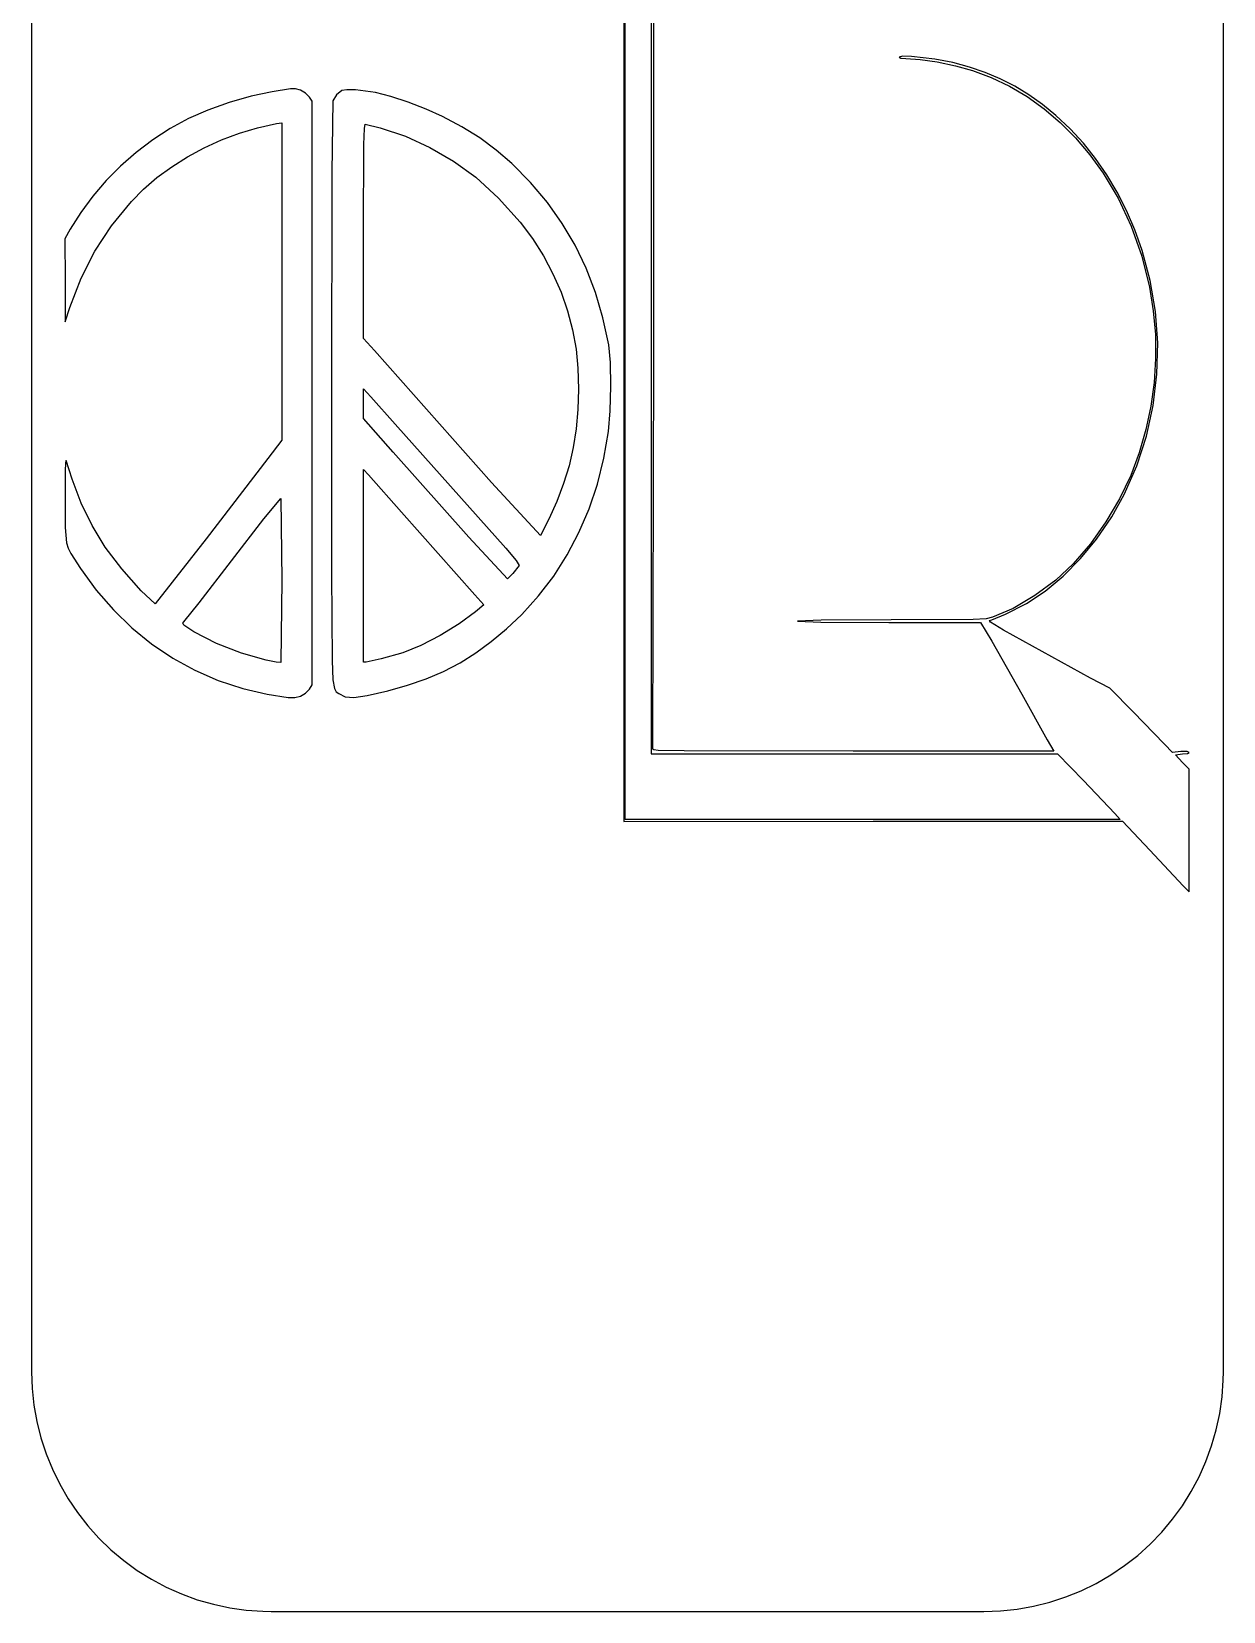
# Model space of a CAD drawing. Extents: x 45 to 235, y 1 to 395.
# Drawn here: x 44.6 to 235.4, y 1 to 254 of the extents above; entities that cross this region are included whole.
import ezdxf

# ---------------------------------------------------------------- set-up
doc = ezdxf.new("R2010")
doc.units = 0

msp = doc.modelspace()

# ---------------------------------------------------------------- linework, layer by layer
at = {"layer": 'Layer 1'}
for p, q in [((44.6336, 356.5), (44.6336, 39.4004)), ((235.443, 39.4004), (235.443, 356.494)), ((139.469544, 274.677616), (139.469544, 201.089016)), ((139.667842, 201.168453), (139.667842, 274.499053)), ((143.835522, 265.36998), (143.835522, 201.86308)), ((144.232522, 202.180662), (144.232522, 264.973062)), ((184.088674, 250.044535), (183.527407, 249.909955)), ((183.527407, 249.909955), (183.80773, 249.748707)), ((183.80773, 249.748707), (184.579237, 249.69165)), ((185.502076, 250.019108), (184.088674, 250.044535)), ((184.579237, 249.69165), (186.872987, 249.541565)), ((189.262877, 249.592421), (185.502076, 250.019108)), ((186.872987, 249.541565), (189.637456, 249.131003)), ((192.109786, 249.013865), (189.262877, 249.592421)), ((189.637456, 249.131003), (192.54704, 248.519502)), ((194.787157, 248.298094), (192.109786, 249.013865)), ((192.54704, 248.519502), (195.276137, 247.7666)), ((197.318943, 247.434409), (194.787157, 248.298094)), ((195.276137, 247.7666), (198.276706, 246.656781)), ((199.729098, 246.412112), (197.318943, 247.434409)), ((198.276706, 246.656781), (201.196107, 245.254854)), ((202.041576, 245.220505), (199.729098, 246.412112)), ((79.78685, 243.647154), (76.270401, 242.651758)), ((83.14701, 244.333698), (79.78685, 243.647154)), ((86.0842, 244.81), (83.14701, 244.333698)), ((86.865217, 244.825691), (86.084092, 244.809879)), ((86.084092, 244.809879), (86.0842, 244.81)), ((87.704018, 244.579168), (86.865217, 244.825691)), ((88.487, 244.120543), (87.704018, 244.579168)), ((89.100672, 243.500049), (88.487, 244.120543)), ((89.557128, 242.845134), (89.100672, 243.500049)), ((89.557128, 196.108034), (89.557128, 242.845134)), ((92.8517, 242.88494), (92.68301, 231.436333)), ((93.466924, 243.874758), (92.8517, 242.88494)), ((94.3203, 244.552), (93.466924, 243.874758)), ((95.129629, 244.667068), (94.320291, 244.552024)), ((94.320291, 244.552024), (94.3203, 244.552)), ((96.5083, 244.63885), (95.129629, 244.667068)), ((99.678681, 244.23449), (96.5083, 244.63885)), ((102.12687, 243.596632), (99.678681, 244.23449)), ((104.930421, 242.674109), (102.12687, 243.596632)), ((201.196107, 245.254854), (204.020155, 243.571985)), ((204.280329, 243.84889), (202.041576, 245.220505)), ((204.020155, 243.571985), (206.734661, 241.619335)), ((206.469312, 242.286568), (204.280329, 243.84889)), ((72.843257, 241.425654), (69.75101, 240.046988)), ((76.270401, 242.651758), (72.843257, 241.425654)), ((107.797227, 241.569251), (104.930421, 242.674109)), ((110.435181, 240.38439), (107.797227, 241.569251)), ((113.535784, 238.734391), (110.435181, 240.38439)), ((208.632477, 240.522841), (206.469312, 242.286568)), ((206.734661, 241.619335), (209.325439, 239.408068)), ((210.915803, 238.392808), (208.632477, 240.522841)), ((66.83087, 238.442997), (64.035385, 236.633183)), ((69.75101, 240.046988), (66.83087, 238.442997)), ((77.903448, 237.712592), (80.785286, 238.558518)), ((80.785286, 238.558518), (83.861396, 239.253124)), ((83.861396, 239.253124), (84.694924, 239.372199)), ((84.694924, 239.372199), (84.694924, 213.989299)), ((97.840494, 235.889302), (97.918947, 238.478567)), ((97.918947, 238.478567), (98.051357, 239.17379)), ((98.051357, 239.17379), (100.452707, 238.578413)), ((100.452707, 238.578413), (100.45268, 238.57838)), ((100.45268, 238.57838), (104.478911, 237.218625)), ((116.381497, 236.948571), (113.535784, 238.734391)), ((209.325439, 239.408068), (211.778302, 236.949348)), ((213.034237, 236.108354), (210.915803, 238.392808)), ((64.035385, 236.633183), (61.3813, 234.633129)), ((69.602143, 233.939401), (72.277458, 235.382567)), ((72.277458, 235.382567), (75.056032, 236.64712)), ((75.056032, 236.64712), (77.903448, 237.712592)), ((97.79336, 222.00709), (97.840494, 235.889302)), ((104.478911, 237.218625), (108.415835, 235.425361)), ((108.415835, 235.425361), (112.196482, 233.23394)), ((119.022552, 234.995301), (116.381497, 236.948571)), ((211.778302, 236.949348), (214.079064, 234.254338)), ((214.990337, 233.665757), (213.034237, 236.108354)), ((61.3813, 234.633129), (58.885362, 232.458414)), ((67.06451, 232.338086), (69.602143, 233.939401)), ((112.196482, 233.23394), (115.75388, 230.67971)), ((121.509181, 232.84295), (119.022552, 234.995301)), ((124.517891, 229.798954), (121.509181, 232.84295)), ((214.079064, 234.254338), (216.213537, 231.3342)), ((216.786662, 231.061293), (214.990337, 233.665757)), ((58.885362, 232.458414), (56.564318, 230.124622)), ((62.539961, 228.742878), (64.698976, 230.59909)), ((64.698976, 230.59909), (67.06451, 232.338086)), ((92.68301, 231.436333), (92.633395, 196.06844)), ((115.75388, 230.67971), (119.405526, 227.295984)), ((216.213537, 231.3342), (218.606518, 227.306412)), ((218.42577, 228.291242), (216.786662, 231.061293)), ((56.564318, 230.124622), (54.434914, 227.647332)), ((60.621886, 226.789918), (62.539961, 228.742878)), ((127.207749, 226.612861), (124.517891, 229.798954)), ((219.910219, 225.351881), (218.42577, 228.291242)), ((54.434914, 227.647332), (52.513896, 225.042127)), ((57.419872, 222.871292), (60.621886, 226.789918)), ((119.405526, 227.295984), (122.87856, 223.49549)), ((129.585498, 223.272809), (127.207749, 226.612861)), ((218.606518, 227.306412), (220.681346, 222.807905)), ((221.242569, 222.239488), (219.910219, 225.351881)), ((52.513896, 225.042127), (50.81801, 222.324588)), ((54.757418, 218.824273), (57.419872, 222.871292)), ((122.87856, 223.49549), (124.841172, 220.83606)), ((131.657883, 219.766938), (129.585498, 223.272809)), ((220.681346, 222.807905), (222.372899, 218.007996)), ((50.81801, 222.324588), (49.964636, 220.816298)), ((49.964636, 220.816298), (49.984482, 214.167918)), ((97.79336, 204.84039), (97.79336, 222.00709)), ((124.841172, 220.83606), (126.586332, 218.064528)), ((222.425377, 218.950341), (221.242569, 222.239488)), ((52.556384, 214.513052), (54.757418, 218.824273)), ((126.586332, 218.064528), (128.10683, 215.199039)), ((133.43165, 216.083387), (131.657883, 219.766938)), ((222.372899, 218.007996), (223.616057, 213.076)), ((223.744119, 214.112936), (222.425377, 218.950341)), ((128.10683, 215.199039), (129.395456, 212.257732)), ((134.913542, 212.210295), (133.43165, 216.083387)), ((49.984482, 214.167918), (49.984482, 207.519538)), ((50.738626, 209.801818), (52.556384, 214.513052)), ((84.694924, 213.989299), (84.694924, 188.586499)), ((223.616057, 213.076), (224.22473, 209.289047)), ((224.576792, 209.160416), (223.744119, 214.112936)), ((129.395456, 212.257732), (130.445002, 209.258752)), ((136.110304, 208.135803), (134.913542, 212.210295)), ((49.984482, 207.519538), (50.738626, 209.801818)), ((130.445002, 209.258752), (131.248258, 206.22024)), ((137.028681, 203.84805), (136.110304, 208.135803)), ((224.22473, 209.289047), (224.548506, 205.471627)), ((224.926652, 204.143246), (224.576792, 209.160416)), ((131.248258, 206.22024), (131.798013, 203.160339)), ((224.548506, 205.471627), (224.589012, 201.641646)), ((99.5398, 202.89549), (97.79336, 204.84039)), ((118.286711, 181.801765), (99.5398, 202.89549)), ((131.798013, 203.160339), (132.08706, 200.09719)), ((137.296291, 201.007901), (137.028681, 203.84805)), ((224.796956, 199.111891), (224.926652, 204.143246)), ((132.08706, 200.09719), (132.176522, 196.720753)), ((137.383427, 197.217019), (137.296291, 201.007901)), ((139.469544, 201.089016), (139.469544, 127.500416)), ((139.667842, 127.837853), (139.667842, 201.168453)), ((143.835522, 201.86308), (143.835522, 138.35618)), ((144.113447, 139.070662), (144.232522, 202.180662)), ((224.589012, 201.641646), (224.347876, 197.817012)), ((224.347876, 197.817012), (223.826726, 194.015634)), ((224.190958, 194.116818), (224.796956, 199.111891)), ((89.557128, 149.370934), (89.557128, 196.108034)), ((92.633395, 196.06844), (92.638356, 167.160432)), ((97.79337, 194.40149), (97.79337, 196.76315)), ((97.79337, 196.76315), (98.94443, 195.51286)), ((98.94443, 195.51286), (102.85407, 191.12692)), ((132.176522, 196.720753), (132.08458, 193.495953)), ((137.288228, 193.273577), (137.383427, 197.217019)), ((97.79337, 192.03983), (97.79337, 194.40149)), ((132.08458, 193.495953), (131.806582, 190.39767)), ((137.008835, 189.97575), (137.288228, 193.273577)), ((223.826726, 194.015634), (223.027191, 190.255417)), ((223.111915, 189.208491), (224.190958, 194.116818)), ((102.51669, 186.66159), (97.79337, 192.03983)), ((102.85407, 191.12692), (102.85403, 191.12688)), ((102.85403, 191.12688), (120.57643, 171.26118)), ((131.806582, 190.39767), (131.337878, 187.400787)), ((136.258029, 185.676783), (137.008835, 189.97575)), ((223.027191, 190.255417), (221.950899, 186.55427)), ((84.694924, 188.586499), (82.472184, 185.649309)), ((131.337878, 187.400787), (130.673816, 184.480186)), ((221.563083, 184.437377), (223.111915, 189.208491)), ((50.084922, 184.917097), (50.034067, 183.602616)), ((50.143219, 185.291999), (50.084922, 184.917097)), ((51.135514, 182.315109), (50.143219, 185.291999)), ((82.472184, 185.649309), (72.608774, 172.769309)), ((114.627651, 173.032415), (102.51669, 186.66159)), ((135.214646, 181.538756), (136.258029, 185.676783)), ((221.950899, 186.55427), (220.599477, 182.9301)), ((50.034067, 183.602616), (49.984452, 178.980999)), ((52.56814, 178.482078), (51.135514, 182.315109)), ((97.793351, 168.46296), (97.793351, 183.88326)), ((97.793351, 183.88326), (98.547495, 183.01004)), ((98.547495, 183.01004), (103.846355, 177.05627)), ((130.673816, 184.480186), (129.809745, 181.610748)), ((220.599477, 182.9301), (218.812104, 179.15845)), ((219.547717, 179.853941), (221.563083, 184.437377)), ((126.0936, 173.28539), (118.286711, 181.801765)), ((129.809745, 181.610748), (128.741014, 178.767356)), ((133.883805, 177.5719), (135.214646, 181.538756)), ((217.585456, 176.271756), (219.547717, 179.853941)), ((49.984452, 178.980999), (49.981661, 174.57335)), ((54.305896, 174.915097), (52.56814, 178.482078)), ((81.832229, 175.942233), (84.556079, 179.21927)), ((84.556079, 179.21927), (84.695, 166.16067)), ((128.741014, 178.767356), (127.46297, 175.92489)), ((132.270623, 173.786449), (133.883805, 177.5719)), ((218.812104, 179.15845), (216.645179, 175.470528)), ((49.981661, 174.57335), (50.200276, 172.149053)), ((56.438089, 171.456021), (54.305896, 174.915097)), ((71.457779, 162.52887), (81.832229, 175.942233)), ((103.846355, 177.05627), (103.846325, 177.05618)), ((103.846325, 177.05618), (115.614925, 163.81898)), ((127.46297, 175.92489), (126.0936, 173.28539)), ((216.645179, 175.470528), (214.158242, 171.964942)), ((215.102237, 172.689571), (217.585456, 176.271756)), ((50.200276, 172.149053), (50.485056, 171.272504)), ((72.608774, 172.769309), (64.412414, 162.370009)), ((120.81459, 166.33939), (114.627651, 173.032415)), ((130.380217, 170.192635), (132.270623, 173.786449)), ((212.569429, 169.592976), (215.102237, 172.689571)), ((50.485056, 171.272504), (50.936123, 170.402004)), ((50.936123, 170.402004), (52.485032, 168.026099)), ((59.054024, 167.946709), (56.438089, 171.456021)), ((120.57643, 171.26118), (122.216197, 169.306356)), ((128.217705, 166.800692), (130.380217, 170.192635)), ((209.798458, 166.790355), (212.569429, 169.592976)), ((214.158242, 171.964942), (211.410827, 168.7403)), ((52.485032, 168.026099), (54.986663, 164.564889)), ((62.194635, 164.466233), (59.054024, 167.946709)), ((92.638356, 167.160432), (92.747509, 153.285678)), ((97.793351, 153.04266), (97.793351, 168.46296)), ((121.687807, 167.225015), (120.81459, 166.33939)), ((122.6801, 168.48275), (121.687807, 167.225015)), ((122.216197, 169.306356), (122.6801, 168.48275)), ((211.410827, 168.7403), (208.590848, 166.123121)), ((54.986663, 164.564889), (57.72156, 161.390441)), ((64.412414, 162.370009), (62.194635, 164.466233)), ((84.69499, 166.1607), (84.556069, 152.983)), ((84.695, 166.16067), (84.69499, 166.1607)), ((125.788206, 163.620853), (128.217705, 166.800692)), ((208.590848, 166.123121), (205.253639, 163.66967)), ((206.886077, 164.367292), (209.798458, 166.790355)), ((69.016729, 159.49245), (71.457779, 162.52887)), ((115.614925, 163.81898), (117.043825, 162.19162)), ((117.043825, 162.19162), (115.694305, 161.08025)), ((123.096835, 160.66335), (125.788206, 163.620853)), ((200.58252, 160.690217), (203.929037, 162.409371)), ((205.253639, 163.66967), (201.760149, 161.618099)), ((203.929037, 162.409371), (206.886077, 164.367292)), ((57.72156, 161.390441), (60.679259, 158.510425)), ((68.826333, 159.24376), (69.016729, 159.49245)), ((115.694305, 161.08025), (113.106587, 159.155508)), ((120.667512, 158.352937), (123.096835, 160.66335)), ((171.046798, 159.742662), (167.253727, 159.591337)), ((167.253727, 159.591337), (170.967393, 159.440012)), ((170.967393, 159.440012), (181.900027, 159.392878)), ((182.237427, 159.789796), (171.046798, 159.742662)), ((181.900027, 159.392878), (196.546327, 159.392878)), ((195.377854, 159.849334), (182.237427, 159.789796)), ((197.478103, 159.973991), (195.377854, 159.849334)), ((196.546327, 159.392878), (198.352307, 156.376298)), ((198.471327, 160.20656), (197.478103, 159.973991)), ((198.010616, 159.710948), (198.352337, 159.789711)), ((198.178687, 159.442408), (198.010616, 159.710948)), ((200.237697, 158.142501), (198.178687, 159.442408)), ((198.352337, 159.789711), (200.58252, 160.690217)), ((201.760149, 161.618099), (198.471327, 160.20656)), ((60.679259, 158.510425), (63.849291, 155.932516)), ((68.996884, 158.916924), (68.826333, 159.24376)), ((70.584559, 157.86509), (68.996884, 158.916924)), ((74.231239, 156.016943), (70.584559, 157.86509)), ((110.07048, 157.292165), (106.93391, 155.685577)), ((113.106587, 159.155508), (110.07048, 157.292165)), ((118.237717, 156.305326), (120.667512, 158.352937)), ((214.149697, 150.481981), (200.237697, 158.142501)), ((63.849291, 155.932516), (67.22119, 153.664387)), ((78.264919, 154.4516), (74.231239, 156.016943)), ((82.1696, 153.360072), (78.264919, 154.4516)), ((104.044805, 154.5311), (100.591619, 153.548729)), ((106.93391, 155.685577), (104.044805, 154.5311)), ((113.233453, 152.918504), (115.771635, 154.500515)), ((115.771635, 154.500515), (118.237717, 156.305326)), ((198.352307, 156.376298), (203.174857, 147.882248)), ((67.22119, 153.664387), (70.784491, 151.713709)), ((83.774017, 153.028273), (82.1696, 153.360072)), ((84.556069, 152.983), (83.774017, 153.028273)), ((92.747509, 153.285678), (92.885345, 150.215919)), ((98.210115, 153.04266), (97.793351, 153.04266)), ((100.591619, 153.548729), (98.210115, 153.04266)), ((110.587356, 151.539292), (113.233453, 152.918504)), ((70.784491, 151.713709), (74.528727, 150.088155)), ((74.528727, 150.088155), (78.443432, 148.795399)), ((89.100672, 148.716019), (89.557128, 149.370934)), ((92.885345, 150.215919), (93.102254, 148.780654)), ((101.643435, 148.41845), (104.828161, 149.309266)), ((104.828161, 149.309266), (107.79753, 150.34288)), ((107.79753, 150.34288), (110.587356, 151.539292)), ((217.265507, 148.834771), (214.149697, 150.481981)), ((78.443432, 148.795399), (82.355553, 147.877526)), ((82.355553, 147.877526), (85.687182, 147.346649)), ((85.687182, 147.346649), (86.767543, 147.354091)), ((86.767543, 147.354091), (87.691617, 147.5848)), ((87.691617, 147.5848), (88.466846, 148.038776)), ((88.466846, 148.038776), (89.100672, 148.716019)), ((93.102254, 148.780654), (93.415913, 148.271941)), ((93.415913, 148.271941), (93.843995, 147.98184)), ((93.843995, 147.98184), (94.811482, 147.463986)), ((94.811482, 147.463986), (96.210618, 147.351733)), ((96.210618, 147.351733), (98.376302, 147.663685)), ((98.376302, 147.663685), (101.643435, 148.41845)), ((203.174857, 147.882248), (207.243267, 140.598798)), ((220.996537, 145.044201), (217.265507, 148.834771)), ((226.017547, 139.904111), (220.996537, 145.044201)), ((207.243267, 140.598798), (208.314947, 138.753128)), ((227.307527, 138.554591), (226.017547, 139.904111)), ((143.835522, 138.35618), (176.343122, 138.35618)), ((144.256587, 138.971549), (144.113447, 139.070662)), ((144.957202, 138.89546), (144.256587, 138.971549)), ((149.122059, 138.800262), (144.957202, 138.89546)), ((176.144747, 138.753128), (149.122059, 138.800262)), ((208.314947, 138.753128), (176.144747, 138.753128)), ((176.343122, 138.35618), (208.870522, 138.35618)), ((208.870522, 138.35618), (213.018312, 134.04962)), ((228.637207, 138.693512), (227.307527, 138.554591)), ((227.783847, 138.197365), (228.875367, 138.356132)), ((228.875367, 136.966915), (227.783847, 138.197365)), ((229.651833, 138.730723), (228.637207, 138.693512)), ((228.875367, 138.356132), (229.681604, 138.413189)), ((229.966887, 135.895235), (228.875367, 136.966915)), ((229.966887, 138.574437), (229.651833, 138.730723)), ((229.681604, 138.413189), (229.966887, 138.574437)), ((229.966887, 126.051665), (229.966887, 135.895235)), ((213.018312, 134.04962), (218.039322, 128.77061)), ((139.469544, 127.500416), (179.359844, 127.540108)), ((179.280242, 127.837853), (139.667842, 127.837853)), ((218.912542, 127.837853), (179.280242, 127.837853)), ((179.359844, 127.540108), (219.269944, 127.5798)), ((218.039322, 128.77061), (218.912542, 127.837853)), ((219.269944, 127.5798), (223.675734, 122.89617)), ((229.966887, 116.227945), (229.966887, 126.051665)), ((223.675734, 122.89617), (229.014284, 117.22024)), ((229.014284, 117.22024), (229.966887, 116.227945)), ((44.6336, 39.4004), (44.7274, 36.7234)), ((235.233, 35.3914), (235.42, 38.0634)), ((235.42, 38.0634), (235.443, 39.4003)), ((44.7274, 36.7234), (45.0077, 34.0595)), ((45.0077, 34.0595), (45.4731, 31.4217)), ((234.86, 32.7389), (235.233, 35.3914)), ((45.4731, 31.4217), (46.1215, 28.8228)), ((234.303, 30.1189), (234.86, 32.7389)), ((46.1215, 28.8228), (46.9495, 26.2754)), ((233.564, 27.5441), (234.303, 30.1189)), ((46.9495, 26.2754), (47.9532, 23.792)), ((232.648, 25.0271), (233.564, 27.5441)), ((47.9532, 23.792), (49.1277, 21.3846)), ((231.558, 22.5802), (232.648, 25.0271)), ((49.1277, 21.3846), (50.4673, 19.0651)), ((230.301, 20.2152), (231.558, 22.5802)), ((50.4673, 19.0651), (51.9654, 16.8446)), ((227.307, 15.7768), (228.881, 17.9437)), ((228.881, 17.9437), (230.301, 20.2152)), ((51.9654, 16.8446), (53.6147, 14.734)), ((225.585, 13.725), (227.307, 15.7768)), ((53.6147, 14.734), (55.4073, 12.7437)), ((55.4073, 12.7437), (57.3343, 10.8832)), ((223.724, 11.7983), (225.585, 13.725)), ((57.3343, 10.8832), (59.3864, 9.16168)), ((221.733, 10.006), (223.724, 11.7983)), ((59.3864, 9.16168), (61.5536, 7.58751)), ((217.402, 6.85935), (219.623, 8.35707)), ((219.623, 8.35707), (221.733, 10.006)), ((61.5536, 7.58751), (63.8253, 6.16835)), ((63.8253, 6.16835), (66.1905, 4.91111)), ((212.674, 4.34612), (215.082, 5.52019)), ((215.082, 5.52019), (217.402, 6.85935)), ((66.1905, 4.91111), (68.6377, 3.82192)), ((68.6377, 3.82192), (71.1548, 2.90609)), ((71.1548, 2.90609), (73.7297, 2.16807)), ((207.643, 2.51526), (210.191, 3.34285)), ((210.191, 3.34285), (212.674, 4.34612)), ((73.7297, 2.16807), (76.3498, 1.61148)), ((76.3498, 1.61148), (79.0024, 1.239)), ((79.0024, 1.239), (81.6745, 1.05247)), ((81.6745, 1.05247), (83.0047, 1.02925)), ((83.0047, 1.02925), (197.065, 1.02925)), ((197.065, 1.02925), (199.742, 1.12258)), ((199.742, 1.12258), (202.406, 1.40242)), ((202.406, 1.40242), (205.044, 1.8674)), ((205.044, 1.8674), (207.643, 2.51526))]:
    msp.add_line(p, q, dxfattribs=at)

doc.saveas('drawing.dxf')
